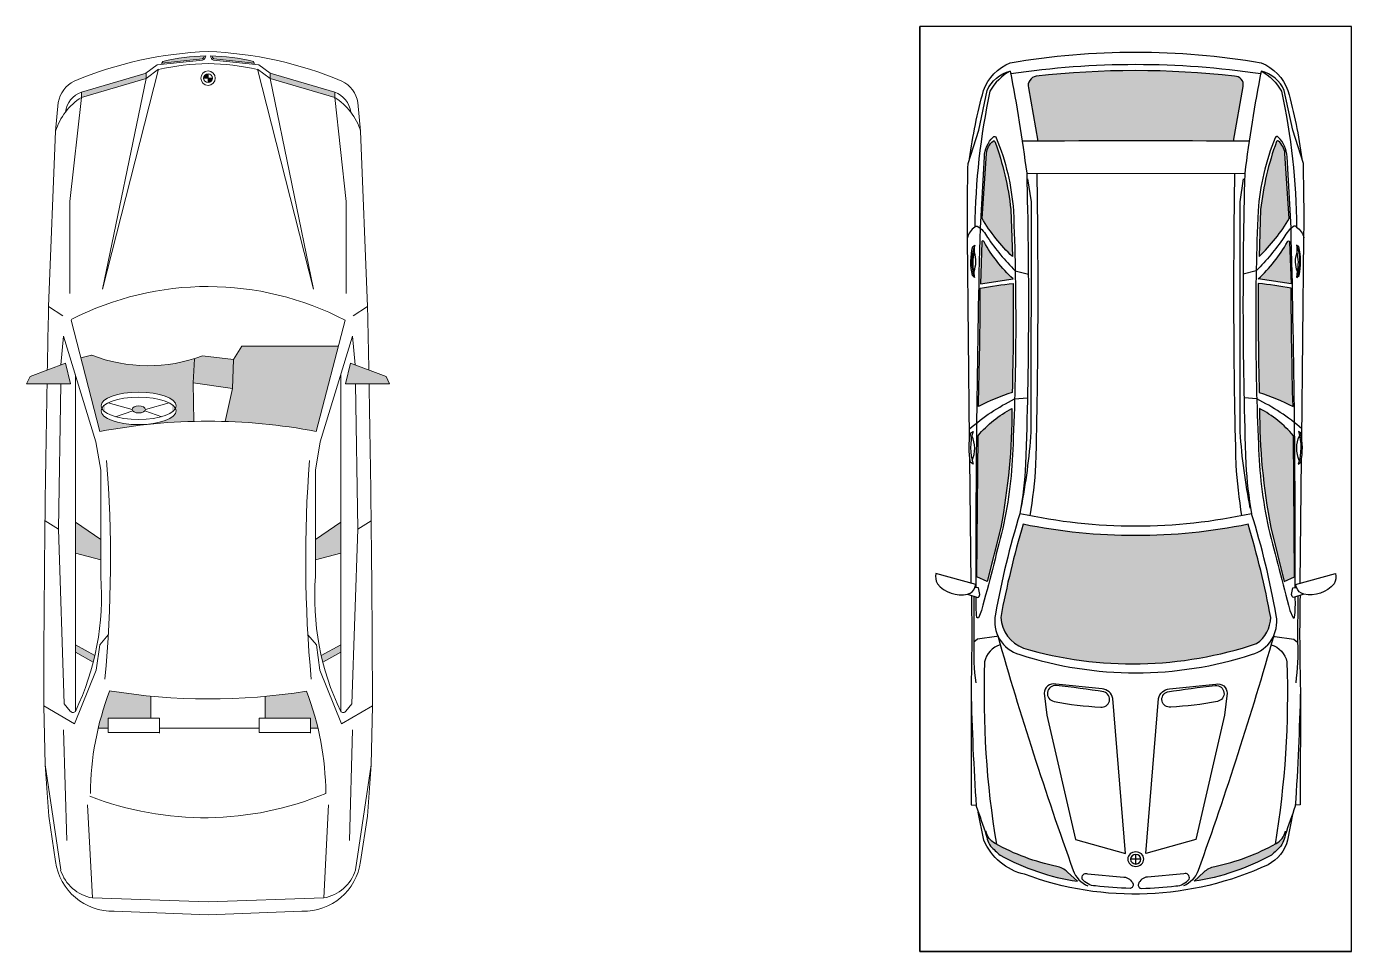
# Model space of a CAD drawing. Header units: inches. Extents: x -6918 to 21732, y -6368 to 1797.
# Drawn here: x 11702.6 to 11960.5, y 941 to 1121 of the extents above; entities that cross this region are included whole.
import ezdxf

# ---------------------------------------------------------------- set-up
doc = ezdxf.new("R2010")
doc.units = ezdxf.units.IN
doc.header["$MEASUREMENT"] = 0
doc.layers.add('A-illustr-CAR', color=7, linetype='Continuous', lineweight=0, true_color=0x005740)
doc.layers.add('CARS', color=5, linetype='Continuous')

# ---------------------------------------------------------------- blocks, each defined once
blk = doc.blocks.new('A$C63CB61B9')
at = {"layer": 'CARS', "true_color": 0xb0b0b0}
h = blk.add_hatch(color=253, dxfattribs=at)
h.paths.add_polyline_path([(9.84, 66.32, -0.209548), (12.22, 68.12, 0.137478), (9.33, 67.23, 0.01382), (7.56, 65.37, 0.088582), (2.49, 50.32), (4.29, 52.25, 0.138239), (5.38, 54.35, -0.076745)])
h.paths.add_polyline_path([(5.38, 23.58, 0.138239), (4.29, 25.68), (2.49, 27.61, 0.088582), (7.56, 12.56, 0.01382), (9.33, 10.7, 0.137478), (12.22, 9.81, -0.209548), (9.84, 11.61, -0.076745)])
h.paths.add_polyline_path([(71.95, 60.87, 0.026192), (53.83, 65.24, 0.245533), (48.75, 62.49, 0.15387), (47.86, 17.1, 0.289023), (53.84, 12.69, 0.026246), (71.95, 17.06, -0.100463)])
h.paths.add_polyline_path([(89.19, 69.66), (61.76, 69.86), (60.85, 67.85), (71.36, 65.25, 0.048718), (94.48, 63.07, 0.097694)])
h.paths.add_polyline_path([(117.92, 69.21, -0.00576), (94.88, 69.59, -0.035823), (97.63, 63.01, 0.009092), (118.84, 62.82, 0.015791)])
h.paths.add_polyline_path([(126.9, 68.48, 0.873638), (126.92, 68.91), (118.78, 69.19), (119.7, 62.83, -0.078712)])
h.paths.add_polyline_path([(146.43, 66.37, 0.487273), (146.53, 66.74, 0.180831), (144.14, 68.02), (131.49, 68.86, 0.070793), (124.07, 62.97), (133.24, 63.27, 0.059305)])
h.paths.add_polyline_path([(146.43, 11.56, 0.059305), (133.24, 14.66), (124.07, 14.96, 0.070793), (131.49, 9.06), (144.14, 9.91, 0.180831), (146.53, 11.19, 0.487273)])
h.paths.add_polyline_path([(119.7, 15.1), (118.78, 8.74), (126.92, 9.02, 0.873638), (126.9, 9.45, -0.078712)])
h.paths.add_polyline_path([(118.84, 15.11, 0.009092), (97.63, 14.92, -0.035823), (94.88, 8.34, -0.00576), (117.92, 8.72, 0.015791)])
h.paths.add_polyline_path([(94.48, 14.86, 0.048718), (71.36, 12.68), (60.85, 10.08), (61.76, 8.07), (89.19, 8.27, 0.097694)])
h.paths.add_polyline_path([(159.15, 58.21, 0.464208), (157.24, 59.89), (146.51, 58.03, -0.002838), (146.51, 19.9), (156.88, 18.11, 0.459076), (159.13, 19.6, 0.056957)])
at = {"layer": 'CARS'}
for p, q in [((-11.18, 80.96), (-11.18, -3.04)), ((140.26, 17.74), (140.25, 60.18)), ((5.85, 38.96), (7.71, 38.96)), ((6.78, 39.97), (6.78, 37.96)), ((-11.18, -3.04), (168.82, -3.04))]:
    blk.add_line(p, q, dxfattribs=at)
for points in [[(-11.18, 80.96), (168.82, 80.96), (168.82, -3.04), (-11.18, -3.04), (-11.18, 80.96)], [(39.66, 71.02), (17.36, 70.97), (17.28, 70.04)], [(50.28, 65.82), (50.28, 65.83), (50.14, 66.04), (49.62, 69.77), (49.01, 70.47)], [(60.52, 70.98), (84.78, 71.25)], [(50.28, 12.1), (50.28, 12.1), (50.14, 11.89), (49.62, 8.16), (49.01, 7.46)], [(39.66, 6.91), (17.36, 6.96), (17.28, 7.89)], [(60.52, 6.95), (84.78, 6.68)]]:
    blk.add_lwpolyline(points, dxfattribs=at)
for points in [[(58.37, 71.69), (57.69, 69.7, 0.272129), (58.28, 69.3), (59.6, 69.55), (59.63, 70.29), (60.27, 70.07), (62.41, 77.86, 0.178681), (60.38, 77.57, 0.281289), (58.37, 71.69, 0.290224), (59.63, 70.29)], [(58.12, 70.95, -0.011642), (39.66, 71.02, 0.010354), (17.09, 70.02, -0.007316), (11.49, 68.06, -0.007316)], [(57.96, 70.5), (49.01, 70.47, 0.043025), (41.08, 70.1, 0.026478)], [(59.62, 70.03, -0.006494), (129.66, 69.2), (143.47, 68.42, -0.183115), (147.31, 66.71, -0.590058), (147.19, 66.11, -0.078691), (132.93, 62.77, -0.021505), (87.55, 62.85, -0.046991), (71.18, 64.84, -0.005097), (55.2, 68.97), (53.86, 69.52, -0.599), (53.83, 69.87, -0.043125), (57.8, 70.01, 0.264809)], [(94.48, 63.07, -0.048718), (71.36, 65.25), (60.85, 67.85), (61.76, 69.86), (89.19, 69.66, -0.097694), (94.48, 63.07, -1.123136)], [(88.49, 71.29), (127.72, 71.71, -0.009529), (142.14, 71.59), (148.63, 69.53), (156.38, 67.89, -0.231523), (160.16, 63.39, -0.016545), (140.26, 60.18, -0.015317), (83.66, 60.39, -0.028271), (74.02, 61.51, 0.00009), (73.96, 61.53)], [(83.65, 70.6), (84.06, 71.12, -0.108759), (89.74, 71.06), (90.01, 70.63, 0.152295), (83.67, 70.6, -0.555081)], [(84.36, 70.8, 0.210809), (89.2, 70.84, 3.063828)], [(90.53, 71.31, -0.065347), (96.34, 62.53), (96.59, 60.05)], [(120.01, 70.34), (120.35, 70.76, -0.108672), (126.02, 70.7), (126.29, 70.29, 0.177495), (120.01, 70.34), (121.14, 70.44, 0.169575), (124.86, 70.36), (126.12, 70.36)], [(129.75, 70.28, -0.362528), (129.99, 69.8, -0.142038), (127.78, 67.82, 0.04673), (121.3, 62.42), (120.62, 59.86)], [(121.05, 70.43, -0.117115), (124.91, 70.36, -27.4722)], [(160.16, 63.39, 0.137161), (156.24, 67.34, 0.050352), (129.75, 70.28, 0.1974), (127.72, 71.71, -2.896532)], [(143.05, 6.63, 0.035839), (156.36, 9.36, 0.212597), (161.78, 14.54, 0.084711), (161.78, 63.39, 0.212594), (156.36, 68.57, 0.039259), (143.1, 71.29, 0.039259)], [(15.8, 69.57), (10.51, 68.52, 0.211062), (5.71, 64.74, 0.199974), (3.84, 17.33, 0.241256), (10.51, 9.41), (15.93, 8.33)], [(2.49, 50.32), (4.29, 52.25, 0.138239), (5.38, 54.35, -0.076745), (9.84, 66.32, -0.209548), (12.22, 68.12, 0.137478), (9.33, 67.23, 0.01382), (7.56, 65.37, 0.088593), (2.49, 50.31, -0.711487)], [(48.53, 65.32, 0.273603), (45.17, 68.38, 0.05014), (9.71, 66.08)], [(97.63, 63.01, 0.035826), (94.88, 69.59, 0.00576), (117.92, 69.21, -0.015791), (118.84, 62.82, -0.009092), (97.63, 63.01, 1.085888)], [(126.86, 68.91), (118.78, 69.19), (119.7, 62.83, -0.078712), (126.9, 68.48, 1.005346), (126.86, 68.91, -2.834061)], [(124.07, 62.97, -0.070793), (131.49, 68.86), (144.14, 68.02, -0.180831), (146.53, 66.74, -0.487273), (146.43, 66.37, -0.059305), (133.24, 63.27), (124.07, 62.97)], [(50.28, 65.82, 0.017108), (4.61, 51.12, 0.21495), (1.58, 48.28, -4.000193)], [(88.49, 6.64), (127.72, 6.22, 0.009529), (142.14, 6.34), (148.63, 8.4), (156.38, 10.04, 0.231523), (160.16, 14.53, 0.016545), (140.26, 17.74, 0.015317), (83.66, 17.54, 0.028271), (74.02, 16.42, -0.030996), (54.48, 11.67, -0.399499), (46.6, 16.41, -0.157171), (46.6, 61.52, -0.386582), (54.19, 66.32, -0.032087), (74.02, 61.51, 0.108557), (74.02, 16.42)], [(71.95, 60.87, 0.100464), (71.95, 17.06, -0.026246), (53.84, 12.69, -0.289023), (47.86, 17.1, -0.15387), (48.75, 62.49, -0.245533), (53.83, 65.24, -0.026191), (71.95, 60.87, 4.664965)], [(159.66, 14.64, 0.074122), (159.66, 63.29, 43085.169904)], [(140.25, 58.21, -0.010471), (83.54, 58.44, -0.021914), (73.62, 59.57, 0.095202)], [(74.01, 61.48, -0.000068), (74.02, 61.51)], [(75.08, 61.27, 0.031592), (89.88, 59.3), (134.73, 59.27), (139.17, 59.94)], [(146.49, 61.04, -0.003291), (146.49, 16.84, -8.308092)], [(146.51, 58.03), (157.16, 59.87, -0.477834), (159.15, 58.21, -0.056957), (159.13, 19.6, -0.459076), (156.88, 18.11), (146.51, 19.9)], [(39.07, 56.77), (34.81, 56.25), (10.6, 50.67), (7.88, 40.94), (38.08, 43.41, 0.331787), (39.93, 45.52), (40.87, 54.54, 0.489712), (39.07, 56.77, 0.89015)], [(39.34, 45.14, 0.0173), (40.56, 54.45, 0.971638), (37.5, 54.86, 0.038584), (36.39, 45.78, 0.930076), (39.34, 45.14, 0.1341)], [(1.1, 40.07, -0.024276), (1.57, 46.79, -0.218374), (2.93, 49.37, -0.626852), (3.96, 48.34), (3.31, 41.25, -0.297243), (1.95, 39.48, -0.504955), (1.1, 40.07, -1.036436)], [(1.1, 37.86, 0.024276), (1.57, 31.13, 0.218374), (2.93, 28.56, 0.626852), (3.96, 29.59), (3.31, 36.68, 0.297243), (1.95, 38.44, 0.504955), (1.1, 37.86, 1.036436)], [(39.07, 21.16), (34.81, 21.68), (10.6, 27.26), (7.88, 36.99), (38.08, 34.52, -0.331787), (39.93, 32.41), (40.87, 23.39, -0.489712), (39.07, 21.16, -0.89015)], [(39.34, 32.79, -0.0173), (40.56, 23.48, -0.971638), (37.5, 23.07, -0.038584), (36.39, 32.15, -0.930076), (39.34, 32.79, -0.1341)], [(50.28, 12.1, -0.017108), (4.61, 26.8, -0.21495), (1.58, 29.65, 4.000193)], [(2.49, 27.61), (4.29, 25.68, -0.138239), (5.38, 23.58, 0.076745), (9.84, 11.61, 0.209548), (12.22, 9.81, -0.137478), (9.33, 10.7, -0.01382), (7.56, 12.56, -0.088593), (2.49, 27.61, 0.711487)], [(140.26, 19.72, 0.009766), (83.54, 19.49, 0.025668), (73.62, 18.36, 93.585403)], [(75.08, 16.66, -0.031592), (89.88, 18.63), (134.73, 18.66), (139.17, 17.99)], [(129.75, 7.65, 0.362528), (129.99, 8.13, 0.142038), (127.78, 10.11, -0.04673), (121.3, 15.51), (120.62, 18.07)], [(59.62, 7.9, 0.006494), (129.66, 8.73), (143.47, 9.51, 0.183115), (147.31, 11.21, 0.590058), (147.19, 11.82, 0.078691), (132.93, 15.16, 0.021505), (87.55, 15.08, 0.046991), (71.18, 13.09, 0.005097), (55.2, 8.96), (53.86, 8.41, 0.599), (53.83, 8.06, 0.043125), (57.8, 7.92, -0.264809)], [(90.53, 6.62, 0.065347), (96.34, 15.4), (96.59, 17.88)], [(94.48, 14.86, 0.048718), (71.36, 12.68), (60.85, 10.08), (61.76, 8.07), (89.19, 8.27, 0.097694), (94.48, 14.86, 1.123136)], [(97.63, 14.92, -0.035826), (94.88, 8.34, -0.00576), (117.92, 8.72, 0.015791), (118.84, 15.11, 0.009092), (97.63, 14.92, -1.085888)], [(126.86, 9.02), (118.78, 8.74), (119.7, 15.1, 0.078712), (126.9, 9.45, -1.005346), (126.86, 9.02, 2.834061)], [(124.07, 14.96, 0.070793), (131.49, 9.06), (144.14, 9.91, 0.180831), (146.53, 11.19, 0.487273), (146.43, 11.56, 0.059305), (133.24, 14.66), (124.07, 14.96)], [(160.16, 14.54, -0.137161), (156.24, 10.59, -0.050352), (129.75, 7.65, -0.1974), (127.72, 6.22, 2.896532)], [(48.53, 12.6, -0.273603), (45.17, 9.55, -0.05014), (9.71, 11.84)], [(58.12, 6.97, 0.011642), (39.66, 6.91, -0.010354), (17.09, 7.91, 0.007316), (11.49, 9.87, 0.007316)], [(57.96, 7.43), (49.01, 7.46, -0.043025), (41.08, 7.83, -0.026478)], [(58.37, 6.24), (57.69, 8.22, -0.272129), (58.28, 8.63), (59.6, 8.38), (59.63, 7.64), (60.27, 7.86), (62.41, 0.06, -0.178681), (60.38, 0.36, -0.281289), (58.37, 6.24, -0.290224), (59.63, 7.64)], [(120.01, 7.59), (120.35, 7.17, 0.108672), (126.02, 7.23), (126.29, 7.64, -0.177495), (120.01, 7.59), (121.14, 7.49, -0.169575), (124.86, 7.57), (126.12, 7.58)], [(83.65, 7.33), (84.06, 6.81, 0.108759), (89.74, 6.87), (90.01, 7.3, -0.152295), (83.67, 7.33, 0.555081)], [(84.36, 7.13, -0.210809), (89.2, 7.09, -3.063828)], [(121.05, 7.5, 0.117115), (124.91, 7.57, 27.4722)]]:
    blk.add_lwpolyline(points, format="xyb", dxfattribs=at)
for centre, major_axis, ratio in [((6.8, 38.97), (0, -1.55), 0.909942), ((6.78, 38.96), (0, -1.01), 0.924648)]:
    blk.add_ellipse(centre, major_axis=major_axis, ratio=ratio, dxfattribs=at)
blk = doc.blocks.new('Car_Marcedes')
h = blk.add_hatch(color=256)
h.paths.add_polyline_path([(-56.31, -25.74), (-60.05, -24.84), (-60.05, -32.82), (-58.76, -32.18)])
h.paths.add_polyline_path([(-58.76, 32.18), (-60.05, 32.82), (-60.05, 24.84), (-56.31, 25.74)])
h = blk.add_hatch(color=256)
h.paths.add_polyline_path([(-107.21, 23.98), (-108.56, 23.98), (-110.35, 20.74, 0.006278), (-109.18, 20.46)])
h.paths.add_polyline_path([(-85.03, 23.98), (-90.68, 23.98), (-91.87, 19.41), (-88.19, 19.41)])
h = blk.add_hatch(color=256)
h.paths.add_polyline_path([(-54.87, 21.04), (-55.38, 22.99), (-68.68, 19.54, -0.041265), (-66.85, 2.55), (-59.91, 2.72), (-55.52, 2.48, -0.170073)])
edge = h.paths.add_edge_path(flags=16)
edge.add_ellipse((-64.04, 12.56), major_axis=(0, 6.79), ratio=0.365322, start_angle=169.4802, end_angle=370.5198, ccw=False)
edge.add_ellipse((-64.95, 12.56), major_axis=(0, 6.79), ratio=0.365322, start_angle=349.4802, end_angle=550.5198, ccw=False)
edge = h.paths.add_edge_path(flags=0)
edge.add_ellipse((-64.69, 12.53), major_axis=(0, 1.2), ratio=0.532168, start_angle=154.5895, end_angle=180, ccw=False)
edge.add_ellipse((-64.69, 12.53), major_axis=(0, 1.2), ratio=0.532168, start_angle=25.4105, end_angle=154.5895, ccw=False)
edge.add_ellipse((-64.69, 12.53), major_axis=(0, 1.2), ratio=0.532168, start_angle=0, end_angle=25.4105, ccw=False)
edge.add_ellipse((-64.69, 12.53), major_axis=(0, 1.2), ratio=0.532168, start_angle=180, end_angle=360, ccw=False)
h = blk.add_hatch(color=256)
h.paths.add_polyline_path([(-7.35, 22.89), (-8.32, 22.89), (-4.88, 11.21), (-3.92, 11.21)])
h.paths.add_polyline_path([(-3.92, -11.21), (-4.88, -11.21), (-8.32, -22.89), (-7.35, -22.89)])
h = blk.add_hatch(color=256)
h.paths.add_polyline_path([(-115.53, 17.78, 0.033349), (-122.28, 19.86), (-122.28, 18.03), (-120.5, 18.03), (-120.5, 10.33), (-116.5, 10.33, -0.017042)])
h.paths.add_polyline_path([(-116.55, -10.33), (-120.5, -10.33), (-120.5, -18.5), (-122.28, -18.5), (-122.28, -19.86, 0.03299), (-115.6, -17.81, -0.017095)])
h = blk.add_hatch(color=256)
h.paths.add_polyline_path([(-1.8, 8.19), (-2.09, 8.36), (-1.31, 1.03, 0.264147), (-0.79, 0.7, 0.04647)])
h.paths.add_polyline_path([(-0.79, -0.7, 0.264147), (-1.31, -1.03), (-2.09, -8.36), (-1.8, -8.19, 0.04647)])
for points in [[(-55.02, 1.02, -0.013754), (-55.52, 2.48), (-59.91, 2.72), (-60.93, -4.44), (-55.64, -4.57)], [(-53.24, -6.09), (-55.64, -4.57), (-60.93, -4.44), (-66.86, -3.1, -0.039952), (-68.66, -19.54), (-53.24, -23.55)]]:
    blk.add_hatch(color=256).paths.add_polyline_path(points)
h = blk.add_hatch(color=256)
h.paths.add_polyline_path([(-4.02, 0), (-4.83, 0), (-4.83, 0.8, -0.414214)])
h.paths.add_polyline_path([(-4.83, 0), (-4.83, -0.8, -0.414214), (-5.63, 0)])
h = blk.add_hatch(color=256)
h.paths.add_polyline_path([(-88.19, -19.41), (-91.87, -19.41), (-90.68, -23.98), (-85.03, -23.98)])
h.paths.add_polyline_path([(-109.18, -20.46, 0.006278), (-110.35, -20.74), (-108.56, -23.98), (-107.21, -23.98)])
for p, q in [((-60.05, 24.84), (-60.05, 32.82)), ((-60.05, 32.82), (-58.76, 32.18)), ((-58.76, 32.18), (-56.31, 25.74)), ((-147.91, 26.64), (-128.9, 29.47)), ((-146.37, 27.55), (-138.17, 28.79)), ((-138.17, 28.79), (-128.9, 29.47)), ((-128.9, 29.47), (-118.27, 29.7)), ((-118.27, 29.7), (-121.49, 24.14)), ((-86.33, 27.04), (-84.84, 29.47)), ((-47.75, 26.25), (-46.07, 28.82)), ((-46.07, 28.82), (-14.42, 27.57)), ((-117.87, 25.99), (-86.33, 27.04)), ((-86.33, 27.04), (-60.05, 26.64)), ((-56.63, 26.59), (-51.46, 26.12)), ((-9.22, 27.09), (-14.42, 27.57)), ((-122.58, 26.12), (-142.57, 25.55)), ((-121.49, 24.14), (-111.83, 20.21)), ((-119.25, 23.98), (-58.42, 23.98)), ((-119.19, 24.91), (-117.87, 25.99)), ((-110.35, 20.74), (-108.56, 23.98)), ((-109.18, 20.46), (-107.21, 23.98)), ((-91.87, 19.41), (-90.68, 23.98)), ((-88.19, 19.41), (-85.03, 23.98)), ((-51.46, 26.12), (-70.53, 20.27)), ((-68.68, 19.54), (-48.55, 24.77)), ((-68.66, 19.54), (-48.55, 24.77)), ((-56.31, 25.74), (-60.05, 24.84)), ((-43.72, 24.96), (-27.13, 24.96)), ((-27.13, 24.96), (-8.32, 22.89)), ((-136.14, 21.78), (-152.95, 20.9)), ((-54.87, 21.04), (-55.38, 22.99)), ((-8.32, 22.89), (-7.35, 22.89)), ((-8.32, 22.89), (-4.88, 11.21)), ((-7.35, 22.89), (-3.92, 11.21)), ((-153.69, 0), (-152.95, 20.9)), ((-122.28, 19.86), (-122.28, 18.03)), ((-111.83, 20.21), (-107.2, 19.59)), ((-107.2, 19.59), (-105.4, 18.04)), ((-75.67, 19.41), (-94.88, 19.41)), ((-70.53, 20.27), (-75.67, 19.41)), ((-155.37, 16.97), (-156, 0)), ((-120.5, 18.03), (-123.05, 18.03)), ((-123.05, 18.03), (-123.05, 8.76)), ((-120.5, 8.76), (-120.5, 18.03)), ((-63.48, 18.03), (-64.69, 13.73)), ((-4.88, 11.21), (-42.97, 19.07)), ((-3.23, 8.96), (-42.97, 19.07)), ((-64.97, 13.62), (-66, 16.71)), ((-120.5, 10.33), (-116.5, 10.33)), ((-64.97, 11.44), (-66, 8.35)), ((-63.48, 7.03), (-64.69, 11.32)), ((-4.88, 11.21), (-3.92, 11.21)), ((-4.88, 11.21), (-3.23, 8.96)), ((-3.95, 11.25), (-2.44, 9.2)), ((-123.19, 8.76), (-120.5, 8.76)), ((-122.28, 8.76), (-122.28, -9.24)), ((-2.44, 9.2), (-1.58, 1)), ((-2.35, 8.36), (-2.09, 8.36)), ((-2.09, 8.36), (-1.31, 1.03)), ((-2.09, 8.36), (-1.8, 8.19)), ((-59.91, 2.72), (-66.85, 2.55)), ((-60.93, -4.44), (-59.91, 2.72)), ((-59.91, 2.72), (-55.52, 2.48)), ((-155.37, -16.97), (-156, 0)), ((-153.69, 0), (-152.95, -20.9)), ((-55.02, 1.02), (-55.64, -4.57)), ((-4.02, 0), (-5.63, 0)), ((-4.83, -0.8), (-4.83, 0.8)), ((-2.44, -9.2), (-1.58, -1)), ((-2.09, -8.36), (-1.31, -1.03)), ((-60.93, -4.44), (-66.86, -3.1)), ((-55.64, -4.57), (-60.93, -4.44)), ((-55.64, -4.57), (-53.24, -6.09)), ((-53.24, -6.09), (-53.24, -23.55)), ((-120.5, -9.24), (-123.05, -9.24)), ((-123.05, -9.24), (-123.05, -18.5)), ((-120.5, -18.5), (-120.5, -9.24)), ((-3.23, -8.96), (-42.97, -19.07)), ((-4.88, -11.21), (-3.23, -8.96)), ((-3.95, -11.25), (-2.44, -9.2)), ((-2.35, -8.36), (-2.09, -8.36)), ((-2.09, -8.36), (-1.8, -8.19)), ((-120.5, -10.33), (-116.5, -10.33)), ((-4.88, -11.21), (-42.97, -19.07)), ((-8.32, -22.89), (-4.88, -11.21)), ((-7.35, -22.89), (-3.92, -11.21)), ((-4.88, -11.21), (-3.92, -11.21)), ((-123.19, -18.5), (-120.5, -18.5)), ((-122.28, -18.5), (-122.28, -19.86)), ((-107.2, -19.59), (-105.4, -18.04)), ((-136.14, -21.78), (-152.95, -20.9)), ((-121.49, -24.14), (-111.83, -20.21)), ((-111.83, -20.21), (-107.2, -19.59)), ((-110.35, -20.74), (-108.56, -23.98)), ((-109.18, -20.46), (-107.21, -23.98)), ((-75.67, -19.41), (-94.88, -19.41)), ((-91.87, -19.41), (-90.68, -23.98)), ((-88.19, -19.41), (-85.03, -23.98)), ((-70.53, -20.27), (-75.67, -19.41)), ((-51.46, -26.12), (-70.53, -20.27)), ((-68.66, -19.54), (-48.55, -24.77)), ((-27.13, -24.96), (-8.32, -22.89)), ((-8.32, -22.89), (-7.35, -22.89)), ((-122.58, -26.12), (-142.57, -25.55)), ((-118.27, -29.7), (-121.49, -24.14)), ((-119.25, -23.98), (-58.42, -23.98)), ((-119.19, -24.91), (-117.87, -25.99)), ((-117.87, -25.99), (-86.33, -27.04)), ((-56.31, -25.74), (-60.05, -24.84)), ((-60.05, -24.84), (-60.05, -32.82)), ((-58.76, -32.18), (-56.31, -25.74)), ((-56.63, -26.59), (-51.46, -26.12)), ((-47.75, -26.25), (-46.07, -28.82)), ((-43.72, -24.96), (-27.13, -24.96)), ((-147.91, -26.64), (-128.9, -29.47)), ((-146.37, -27.55), (-138.17, -28.79)), ((-86.33, -27.04), (-60.05, -26.64)), ((-86.33, -27.04), (-84.84, -29.47)), ((-46.07, -28.82), (-14.42, -27.57)), ((-9.22, -27.09), (-14.42, -27.57)), ((-138.17, -28.79), (-128.9, -29.47)), ((-128.9, -29.47), (-118.27, -29.7)), ((-60.05, -32.82), (-58.76, -32.18))]:
    blk.add_line(p, q)
for radius in [1.3, 1.3, 0.804]:
    blk.add_circle((-4.83, 0), radius)
for centre, radius, start, end in [((-127.76, -3693.58), 3723.3, 88.95791, 89.85395), ((-127.76, -3693.58), 3723.3, 88.74276, 88.91984), ((-144.97, 17.25), 10.4, 97.7438, 181.5042), ((-145.77, 19.68), 7.29, 107.1162, 170.3754), ((-17.72, 16.95), 11.12, 32.2617, 72.7397), ((-10.18, 21.77), 5.4, 26.6893, 79.7496), ((-118.87, 24.42), 0.58, 123.3409, 229.165), ((-98.55, 67.05), 47.78, 244.3268, 274.404), ((-96.39, 0.09), 53.91, 332.5494, 27.2133), ((-11.52, 21.38), 4.43, 19.8548, 82.6303), ((-70.72, -2.96), 70.79, 2.395, 22.5604), ((-81.38, 0.68), 57.08, 158.7327, 202.6267), ((-134.49, -31.78), 53.06, 69.1471, 89.5394), ((-134.49, -31.78), 53.06, 69.1471, 89.5394), ((-170.49, -0.05), 103.68, 349.166, 10.8908), ((-28.7, 10.83), 28.09, 158.6983, 200.4587), ((-6.79, -0.23), 110.22, 170.5568, 189.1766), ((-91.87, 249.46), 231.82, 264.6695, 274.4361), ((-50.35, -1.06), 48.17, 1.2611, 12.0001), ((-41.48, -0.94), 40.72, 1.929, 12.9485), ((-70.72, 2.96), 70.79, 337.4396, 357.605), ((-50.35, 1.06), 48.17, 347.9999, 358.7389), ((-0.78, 1.28), 0.848, 199.5785, 269.161), ((-0.77, 1.32), 0.618, 208.3681, 268.4728), ((-41.48, 0.94), 40.72, 347.0515, 358.071), ((-0.78, -1.28), 0.848, 90.839, 160.4215), ((-0.77, -1.32), 0.618, 91.5272, 151.6319), ((-144.97, -17.25), 10.4, 178.4958, 262.2562), ((-134.49, 31.78), 53.06, 270.4606, 290.8529), ((-91.87, -249.46), 231.82, 85.5639, 95.3305), ((-145.77, -19.68), 7.29, 189.6246, 252.8838), ((-98.55, -67.05), 47.78, 85.596, 115.6732), ((-17.72, -16.95), 11.12, 287.2603, 327.7383), ((-11.52, -21.38), 4.43, 277.3697, 340.1452), ((-118.87, -24.42), 0.58, 130.835, 236.6591), ((-10.18, -21.77), 5.4, 280.2504, 333.3107), ((-127.76, 3693.58), 3723.3, 270.14605, 271.04209), ((-127.76, 3693.58), 3723.3, 271.08016, 271.25724)]:
    blk.add_arc(centre, radius, start, end)
for centre, major_axis, ratio in [((-64.95, 12.56), (0, 6.79), 0.365322), ((-64.04, 12.56), (0, 6.79), 0.365322), ((-64.69, 12.53), (0, 1.2), 0.532168)]:
    blk.add_ellipse(centre, major_axis=major_axis, ratio=ratio)

msp = doc.modelspace()

# ---------------------------------------------------------------- block references
at = {"transparency": 33554687, "xscale": -1, "rotation": 270}
msp.add_blockref('A$C63CB61B9', (11879.49, 952.21), dxfattribs=at)
at = {"layer": 'A-illustr-CAR', "ltscale": 25, "xscale": 1.076923076921958, "yscale": 1.076923076921958, "zscale": 1.076923076921958, "rotation": 90}
msp.add_blockref('Car_Marcedes', (11737.9, 1116.18), dxfattribs=at)

doc.saveas('drawing.dxf')
